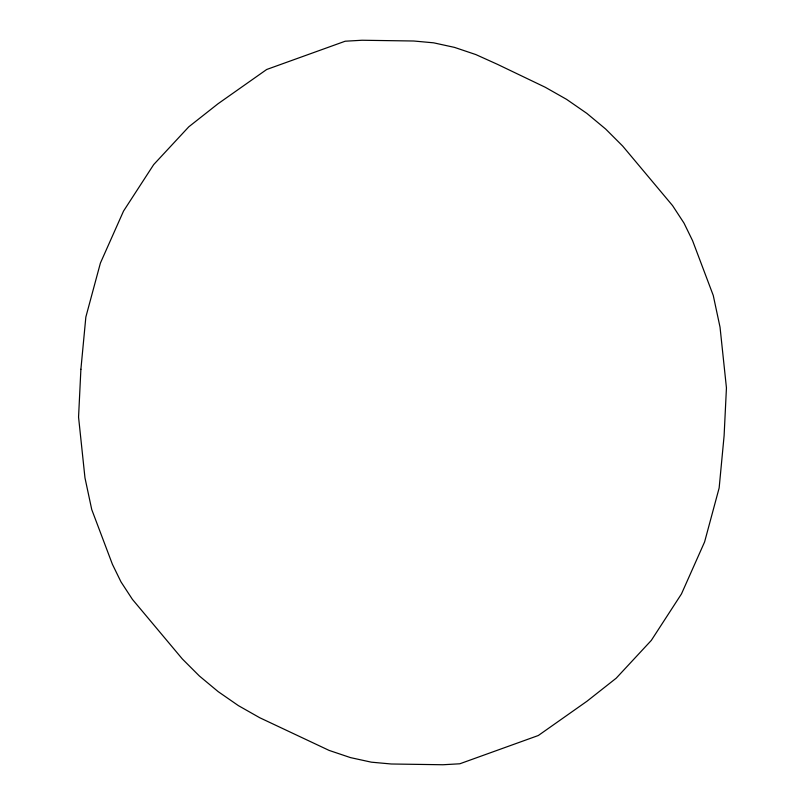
<?xml version="1.0" encoding="UTF-8"?>
<svg xmlns="http://www.w3.org/2000/svg" width="805" height="805" viewBox="0 0 805 805"><rect width="100%" height="100%" fill="white"/><g stroke="black" fill="none" stroke-linecap="round" stroke-linejoin="round"><path stroke-width="1.21" d="M80.892 369.284L78.558 417.111L84.968 477.828L91.74 509.545L112.408 564.295L120.992 581.884L132.433 599.393L182.333 658.953L199.348 675.969L218.175 691.636L238.431 705.653L259.743 717.738L329.124 750.411L350.507 757.616L371.367 762.174L391.29 763.995L442.971 764.75L459.816 763.784L538.304 735.518L586.996 701.225L616.197 678.202L651.305 640.408L681.463 593.929L704.596 541.936L719.147 487.971L724.108 435.716L726.442 387.889L720.032 327.172L713.26 295.455L692.592 240.705L684.009 223.116L672.567 205.607L622.668 146.047L605.652 129.031L586.825 113.364L566.569 99.347L545.257 87.262L497.359 64.289L475.876 54.589L454.493 47.384L433.633 42.826L413.71 41.005L362.029 40.25L345.184 41.216L266.697 69.482L218.004 103.775L188.803 126.798L153.695 164.592L123.537 211.071L100.404 263.064L85.853 317.029L80.892 369.284"/></g></svg>
